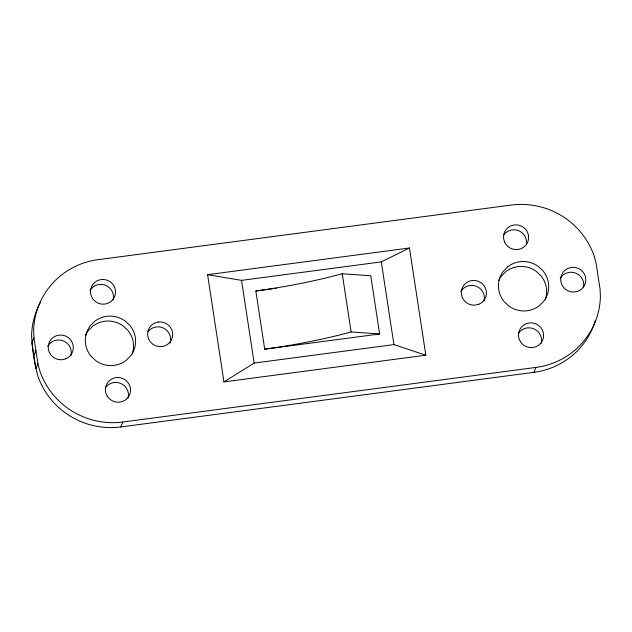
<?xml version="1.0" encoding="UTF-8"?>
<svg xmlns="http://www.w3.org/2000/svg" width="632" height="632" viewBox="0 0 632 632"><rect width="100%" height="100%" fill="white"/><g stroke="black" fill="none" stroke-linecap="round" stroke-linejoin="round"><path stroke-width="0.95" d="M33.946 337.693L31.908 342.615L35.874 368.622L37.912 363.692L33.946 337.693L33.638 330.109A76.006 74.284 22.5 0 1 98.086 259.665L511.177 205.06A76.006 74.284 22.5 0 1 594.151 256.015L596.126 263.378L600.092 289.385L600.4 296.969A76.006 74.284 22.5 0 1 535.952 367.413L533.914 372.335L120.823 426.94A76.006 74.284 22.5 0 1 37.849 375.985C34.254 362.65 32.137 348.825 31.6 335.031A76.006 74.284 22.5 0 1 40.764 301.812M33.891 355.618L35.929 350.697M120.823 426.94L122.861 422.018L535.952 367.413M223.949 381.894L254.159 363.076L393.926 344.598L425.834 355.208L409.473 247.997L207.588 274.675L223.949 381.894L425.834 355.208M207.588 274.675L241.535 280.363L381.301 261.893L409.473 247.997M255.834 290.973A139.846 25.438 -8.7 0 0 342.236 273.735L370.755 275.789L379.635 333.988L264.713 349.18L255.834 290.973L272.384 288.785M274.335 288.532L276.279 288.271M264.713 349.18A139.846 25.438 -8.7 0 0 351.123 331.942L379.635 333.988M37.912 363.692L39.887 371.063A76.006 74.284 22.5 0 0 122.861 422.018M381.301 261.893L393.926 344.598M342.236 273.735L351.123 331.942M241.535 280.363L254.159 363.076M526.535 243.731L526.472 240.508A12.608 12.324 22.5 0 0 503.941 234.646M560.229 278.435A12.608 12.324 22.5 0 1 566.201 273.182L569.353 272.337A12.608 12.324 22.5 0 1 583.415 287.765M148.022 331.689A12.608 12.324 22.5 0 1 153.11 327.787L156.262 326.942A12.608 12.324 22.5 0 1 170.095 343.144M47.74 346.178A12.608 12.324 22.5 0 1 56.864 340.079L60.151 340.071A12.608 12.324 22.5 0 1 70.934 355.5M595.384 320.424A76.006 74.284 22.5 0 1 533.914 372.335M89.957 290.594A12.608 12.324 22.5 0 1 113.381 295.105L113.436 298.336A12.608 12.324 22.5 0 1 113.144 299.923M85.644 334.992A25.209 24.64 22.5 0 1 88.006 331.042L92.493 326.396A25.209 24.64 22.5 0 1 123.066 325.899L127.854 330.386A25.209 24.64 22.5 0 1 132.262 353.983M105.291 388.009A12.608 12.324 22.5 0 1 128.13 397.86M498.735 280.387A25.209 24.64 22.5 0 1 501.105 276.437L505.584 271.8A25.209 24.64 22.5 0 1 536.165 271.294L540.952 275.781A25.209 24.64 22.5 0 1 545.361 299.378M460.839 291.573A12.608 12.324 22.5 0 1 469.963 285.474L473.242 285.467A12.608 12.324 22.5 0 1 484.025 300.903M518.382 333.404A12.608 12.324 22.5 0 1 541.221 343.255M94.531 321.475L90.044 326.112A25.209 24.64 22.5 0 0 91.047 356.219L95.835 360.706A25.209 24.64 22.5 0 0 126.416 360.201L130.895 355.563A25.209 24.64 22.5 0 0 129.9 325.464L125.104 320.977A25.209 24.64 22.5 0 0 94.531 321.475M507.63 266.87L503.143 271.515A25.209 24.64 22.5 0 0 504.146 301.614L508.934 306.101A25.209 24.64 22.5 0 0 539.507 305.604L543.994 300.958A25.209 24.64 22.5 0 0 542.991 270.859L538.203 266.372A25.209 24.64 22.5 0 0 507.63 266.87M158.3 322.02L155.148 322.865A12.608 12.324 22.5 0 0 158.758 346.534L162.037 346.526A12.608 12.324 22.5 0 0 172.591 332.63A12.608 12.324 22.5 0 0 158.3 322.02M65.799 358.818L62.647 359.663A12.608 12.324 22.5 0 1 48.356 349.054A12.608 12.324 22.5 0 1 58.902 335.158L62.189 335.15A12.608 12.324 22.5 0 1 65.799 358.818M571.391 267.415L568.239 268.26A12.608 12.324 22.5 0 0 571.849 291.929L575.136 291.921A12.608 12.324 22.5 0 0 585.69 278.025A12.608 12.324 22.5 0 0 571.391 267.415M478.89 304.213L475.738 305.058A12.608 12.324 22.5 0 1 461.447 294.449A12.608 12.324 22.5 0 1 472.001 280.553L475.28 280.545A12.608 12.324 22.5 0 1 478.89 304.213M504.573 241.985L503.664 238.864A12.608 12.324 22.5 0 1 514.219 224.976A12.608 12.324 22.5 0 1 528.51 235.586L528.573 238.809A12.608 12.324 22.5 0 1 504.573 241.985M91.474 296.59L90.566 293.469A12.608 12.324 22.5 0 1 101.12 279.573A12.608 12.324 22.5 0 1 115.419 290.183L115.474 293.414A12.608 12.324 22.5 0 1 91.474 296.59M107.235 396.138A12.608 12.324 22.5 0 0 128.991 395.932A12.608 12.324 22.5 0 0 117.623 377.494A12.608 12.324 22.5 0 0 107.235 396.138M520.333 341.533A12.608 12.324 22.5 0 0 542.082 341.327A12.608 12.324 22.5 0 0 530.722 322.889A12.608 12.324 22.5 0 0 520.333 341.533"/></g></svg>
